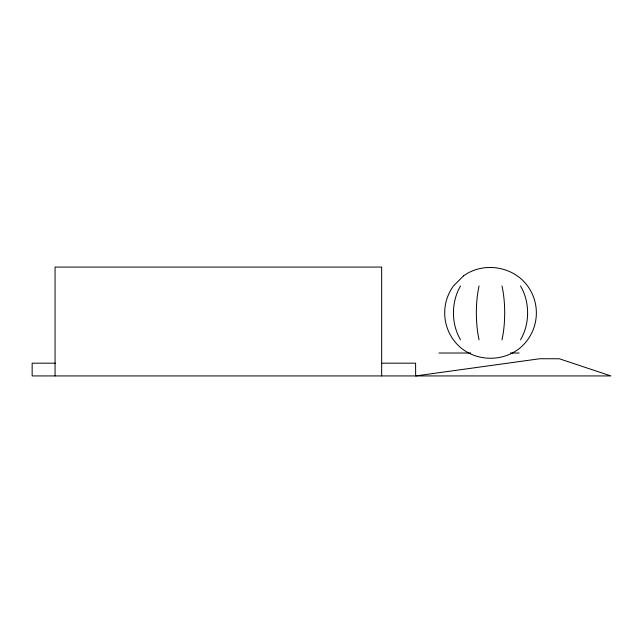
<?xml version="1.0" encoding="UTF-8"?>
<svg xmlns="http://www.w3.org/2000/svg" width="643" height="643" viewBox="0 0 643 643"><rect width="100%" height="100%" fill="white"/><g stroke="black" fill="none" stroke-linecap="round" stroke-linejoin="round"><path stroke-width="0.96" d="M438.96 353.015L470.78 353.015M510.502 353.015L519.174 353.015M55.394 363.182L32.15 363.182L32.15 375.93L610.85 375.93L559.281 358.746L539.742 358.746L415.643 375.93L415.603 363.182L382.055 363.182M381.661 375.93L381.661 267.07L55.065 267.07L55.065 375.93M460.525 339.85A45.838 37.085 90 0 1 460.525 285.966M479.067 339.85A45.838 14.162 -90 0 1 479.067 285.966M501.982 285.966A45.838 14.162 90 0 1 501.982 339.85M520.525 285.966A45.838 37.085 -90 0 1 520.525 339.85M463.587 275.823L453.444 285.966A45.838 45.838 0 0 0 453.444 339.85C471.126 364.388 509.931 364.388 527.614 339.85A45.838 45.838 0 0 0 527.614 285.966C513.122 266.138 483.488 261.444 463.587 275.823"/></g></svg>
